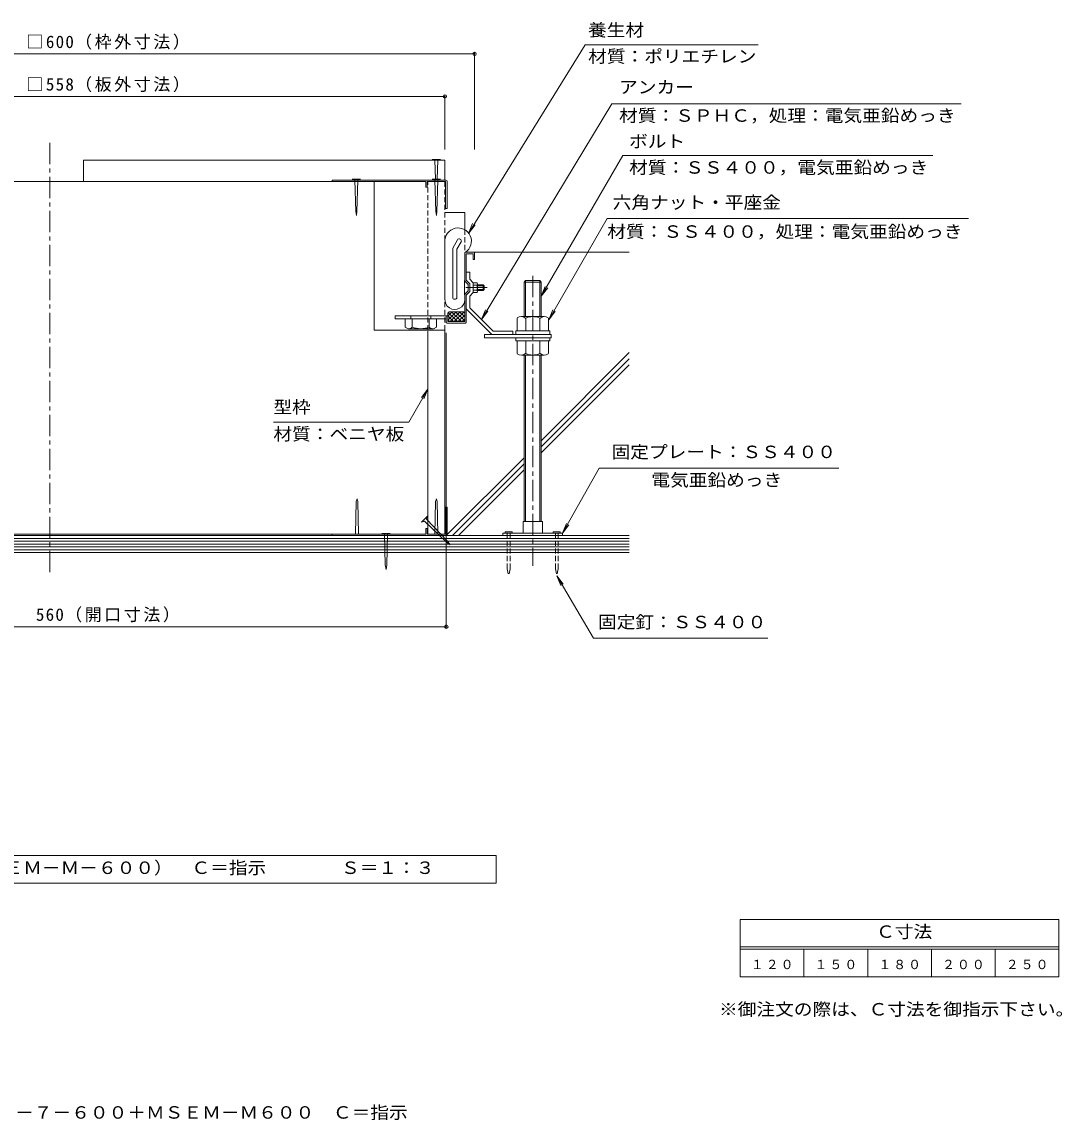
# Model space of a CAD drawing. Units: millimetres at full size; details may follow other scales. Extents: x -933 to 1138, y -790 to 804.
# Drawn here: x 404 to 1138, y -790 to -15 of the extents above; entities that cross this region are included whole.
import ezdxf
from ezdxf.enums import TextEntityAlignment as Align

# ---------------------------------------------------------------- set-up
doc = ezdxf.new("R2010")
doc.units = ezdxf.units.MM
doc.header["$LTSCALE"] = 3
doc.header["$PDMODE"] = 32
doc.header["$PDSIZE"] = 2.4
doc.linetypes.add('CHAIN1', pattern=[8, 5, -1, 1, -1])
doc.linetypes.add('DASHED1', pattern=[1.8, 1.2, -0.6])
for name, color, linetype, lineweight in [('0-1_躯体', 4, 'Continuous', 9), ('0-2_仕上', 3, 'Continuous', 9), ('0-3_建具', 4, 'Continuous', 9), ('0-4_その他', 7, 'Continuous', 9), ('0-5_寸法', 6, 'Continuous', 9), ('0-6_ハッチ', 6, 'Continuous', 9), ('0-8', 3, 'DASHED1', 9), ('0-9', 2, 'Continuous', 9), ('0-E', 7, 'Continuous', 9), ('F-4_F-4ﾚｲﾔ', 7, 'Continuous', 9)]:
    doc.layers.add(name, color=color, linetype=linetype, lineweight=lineweight)
doc.layers.add('F-5_F-5ﾚｲﾔ', color=2, linetype='Continuous')
doc.styles.add('ＭＳ ゴシック', font='')
doc.styles.get('ＭＳ ゴシック').set_extended_font_data('MS Gothic')

msp = doc.modelspace()

# ---------------------------------------------------------------- linework, layer by layer
at = {"layer": '0-1_躯体', "color": 2}
for p, q in [((703.364, -126.614), (623.164, -126.614)), ((623.164, -127.614), (623.164, -126.614)), ((689.163, -131.614), (689.163, -127.614)), ((690.163, -131.614), (689.163, -131.614)), ((690.163, -131.614), (690.163, -127.614)), ((704.164, -127.414), (704.164, -146.614)), ((703.164, -376.626), (703.164, -357.626)), ((704.164, -357.626), (703.164, -357.626)), ((704.164, -377.626), (704.164, -357.626)), ((623.164, -377.626), (623.164, -376.626)), ((689.163, -376.626), (623.164, -376.626)), ((689.163, -376.626), (689.163, -372.626)), ((703.164, -376.626), (690.163, -376.626))]:
    msp.add_line(p, q, dxfattribs=at)
at = {"layer": '0-1_躯体'}
for p, q in [((759.666, -197.614), (758.666, -198.614)), ((770.666, -198.614), (758.666, -198.614)), ((758.666, -198.614), (758.666, -223.014)), ((769.666, -197.614), (759.666, -197.614)), ((759.666, -197.614), (759.666, -223.014)), ((769.666, -197.614), (770.666, -198.614)), ((769.666, -197.614), (769.666, -223.014)), ((770.666, -198.614), (770.666, -223.014)), ((753.714, -224.051), (753.714, -233.014)), ((756.714, -223.014), (772.713, -223.014)), ((759.714, -224.251), (759.714, -233.014)), ((769.714, -224.251), (769.714, -233.014)), ((775.714, -224.051), (775.714, -233.014)), ((752.666, -233.014), (752.666, -235.614)), ((752.666, -233.014), (776.666, -233.014)), ((752.666, -235.614), (776.666, -235.614)), ((752.666, -237.914), (776.666, -237.914)), ((753.714, -249.177), (753.714, -240.214)), ((759.714, -248.977), (759.714, -240.214)), ((769.714, -248.977), (769.714, -240.214)), ((775.714, -249.177), (775.714, -240.214)), ((776.666, -233.014), (776.666, -235.614)), ((776.666, -237.914), (776.666, -240.214)), ((756.714, -250.214), (772.713, -250.214)), ((758.666, -250.214), (758.666, -367.626)), ((759.666, -250.214), (759.666, -367.626)), ((769.666, -250.214), (769.666, -367.626)), ((770.666, -250.214), (770.666, -367.626))]:
    msp.add_line(p, q, dxfattribs=at)
at = {"layer": '0-1_躯体', "linetype": 'CHAIN1'}
msp.add_line((764.666, -194.378), (764.666, -399.047), dxfattribs=at)
at = {"layer": '0-1_躯体', "color": 6}
for p, q in [((730.664, -237.914), (777.664, -237.914)), ((777.664, -237.914), (777.664, -235.614))]:
    msp.add_line(p, q, dxfattribs=at)
at = {"layer": '0-1_躯体', "color": 2}
for points in [[(704.164, -146.614), (703.164, -146.614), (703.164, -127.614)], [(690.163, -376.626), (690.163, -372.626), (689.163, -372.626)]]:
    msp.add_lwpolyline(points, dxfattribs=at)
at = {"layer": '0-1_躯体', "color": 6}
msp.add_lwpolyline([(730.664, -237.914), (730.664, -235.614), (777.664, -235.614)], dxfattribs=at)
at = {"layer": '0-1_躯体'}
msp.add_lwpolyline([(752.666, -237.914), (752.666, -240.214), (776.666, -240.214)], dxfattribs=at)
at = {"layer": '0-1_躯体', "color": 2}
msp.add_arc((703.364, -127.414), 0.8, 0, 90, dxfattribs=at)
at = {"layer": '0-1_躯体'}
for centre, radius, start, end in [((756.6, -227.545), 4.533, 46.13112, 128.71062), ((764.678, -233.98), 10.966, 62.83269, 117.16737), ((772.827, -227.545), 4.533, 51.28938, 133.86888), ((756.6, -245.683), 4.533, 231.28938, 313.86888), ((764.678, -239.248), 10.966, 242.83263, 297.16731), ((772.827, -245.683), 4.533, 226.13112, 308.71062)]:
    msp.add_arc(centre, radius, start, end, dxfattribs=at)
at = {"layer": '0-2_仕上', "color": 7}
for p, q in [((123.664, -37.614), (723.663, -37.614)), ((723.663, -105.114), (723.663, -36.714))]:
    msp.add_line(p, q, dxfattribs=at)
at = {"layer": '0-2_仕上', "linetype": 'CHAIN1'}
for p, q in [((423.664, -100.384), (423.664, -404.124)), ((732.472, -202.614), (714.395, -202.614))]:
    msp.add_line(p, q, dxfattribs=at)
at = {"layer": '0-2_仕上'}
for p, q in [((716.664, -178.114), (716.664, -197.781)), ((717.164, -177.614), (723.163, -177.614)), ((723.663, -178.114), (723.663, -182.614)), ((717.664, -178.614), (722.663, -178.614)), ((717.664, -197.367), (717.664, -178.614)), ((722.663, -178.614), (722.663, -182.614)), ((722.663, -182.614), (723.663, -182.614)), ((720.164, -191.614), (717.664, -191.614)), ((720.164, -196.614), (720.164, -191.614)), ((716.395, -207.475), (716.395, -197.753)), ((716.565, -197.682), (719.164, -200.281)), ((717.664, -197.367), (720.164, -199.867)), ((719.164, -200.281), (719.164, -204.947)), ((722.224, -198.675), (720.164, -196.614)), ((720.164, -199.867), (720.164, -205.362)), ((725.164, -199.114), (722.663, -199.114)), ((725.164, -200.916), (722.663, -200.916)), ((725.664, -205.213), (725.664, -200.015)), ((729.771, -200.614), (725.664, -200.614)), ((730.472, -201.314), (725.664, -201.314)), ((730.472, -201.314), (729.771, -200.614)), ((729.771, -200.614), (729.771, -204.614)), ((730.472, -201.314), (730.472, -203.914)), ((716.565, -207.546), (719.164, -204.947)), ((716.664, -207.447), (716.664, -226.614)), ((717.664, -207.861), (720.164, -205.362)), ((717.664, -207.861), (717.664, -227.114)), ((722.224, -206.553), (720.164, -208.614)), ((720.164, -216.844), (720.164, -208.614)), ((725.164, -204.312), (722.663, -204.312)), ((730.472, -203.914), (725.664, -203.914)), ((729.771, -204.614), (725.664, -204.614)), ((730.472, -203.914), (729.771, -204.614)), ((736.634, -233.314), (720.164, -216.844)), ((667.588, -222.614), (667.588, -224.614)), ((667.588, -222.614), (704.664, -222.614)), ((667.588, -224.614), (703.664, -224.614)), ((674.626, -224.614), (674.626, -230.46)), ((678.626, -224.614), (678.626, -222.614)), ((679.626, -224.614), (679.626, -230.46)), ((691.626, -224.614), (691.626, -230.46)), ((692.626, -224.614), (692.626, -222.614)), ((696.625, -224.614), (696.625, -230.46)), ((703.664, -227.114), (703.664, -222.614)), ((710.602, -219.614), (704.664, -225.552)), ((707.773, -219.614), (704.664, -222.724)), ((704.664, -221.114), (704.664, -226.614)), ((708.702, -226.614), (704.664, -222.575)), ((711.531, -226.614), (705.039, -220.122)), ((715.164, -219.614), (706.163, -219.614)), ((713.43, -219.614), (706.43, -226.614)), ((714.359, -226.614), (707.359, -219.614)), ((716.002, -219.871), (709.258, -226.614)), ((716.664, -226.09), (710.188, -219.614)), ((716.664, -222.038), (712.087, -226.614)), ((716.664, -223.262), (713.016, -219.614)), ((735.242, -235.175), (718.103, -218.036)), ((676.626, -231.614), (674.626, -230.46)), ((676.626, -231.614), (694.626, -231.614)), ((694.626, -231.614), (696.625, -230.46)), ((704.164, -227.614), (717.164, -227.614)), ((705.874, -226.614), (704.664, -225.404)), ((704.664, -226.614), (716.664, -226.614)), ((716.664, -224.866), (714.915, -226.614)), ((736.302, -235.614), (750.664, -235.614)), ((750.664, -233.314), (736.634, -233.314)), ((750.664, -233.314), (750.664, -235.614))]:
    msp.add_line(p, q, dxfattribs=at)
msp.add_lwpolyline([(725.164, -206.114), (722.663, -206.114), (722.663, -199.114)], dxfattribs=at)
for centre, radius, start, end in [((717.164, -178.114), 0.5, 90, 180), ((723.163, -178.114), 0.5, 0, 90), ((716.495, -197.753), 0.1, 45.04254, 180), ((719.164, -196.745), 1.5, 180, 225), ((721.164, -199.735), 1.5, 0, 45), ((724.602, -200.015), 1.062, 301.93629, 58.0667), ((722.529, -202.614), 3.134, 327.19112, 32.80862), ((716.495, -207.475), 0.1, 180, 314.95746), ((719.164, -208.483), 1.5, 135, 180), ((721.164, -205.493), 1.5, 315, 0), ((724.602, -205.213), 1.062, 301.9333, 58.06371), ((719.164, -216.975), 1.5, 180, 225), ((706.163, -221.114), 1.5, 90, 180), ((715.164, -221.114), 1.5, 0, 90), ((677.261, -228.614), 3, 270.00015, 322.04065), ((685.794, -214.575), 17.04, 248.7785, 269.43475), ((685.457, -214.575), 17.04, 270.56525, 291.2215), ((693.991, -228.614), 3, 217.95935, 269.99985), ((704.164, -227.114), 0.5, 180, 270), ((717.164, -227.114), 0.5, 270, 0), ((736.302, -234.114), 1.5, 225, 270)]:
    msp.add_arc(centre, radius, start, end, dxfattribs=at)
at = {"layer": '0-2_仕上', "color": 7}
msp.add_point((723.663, -37.614), dxfattribs=at)
at = {"layer": '0-3_建具'}
for p, q in [((447.562, -112.614), (447.562, -127.614)), ((702.664, -112.614), (447.562, -112.614)), ((695.663, -112.614), (693.709, -112.091)), ((695.663, -112.614), (696.041, -126.091)), ((697.664, -112.614), (697.286, -126.091)), ((702.664, -112.614), (702.664, -126.614)), ((639.163, -126.614), (637.209, -126.091)), ((641.163, -126.614), (640.54, -148.847)), ((695.663, -126.614), (693.709, -126.091)), ((640.54, -148.847), (640.163, -151.614)), ((639.663, -376.626), (640.126, -353.671)), ((640.126, -353.671), (640.663, -351.626)), ((688.195, -367.375), (686.159, -368.115)), ((688.195, -367.375), (703.547, -382.136)), ((689.6, -365.97), (704.362, -381.322)), ((664.072, -376.044), (658.16, -376.044)), ((660.123, -376.961), (658.16, -376.044)), ((660.123, -376.961), (660.54, -398.254)), ((662.11, -376.961), (661.692, -398.254)), ((662.11, -376.961), (664.072, -376.044)), ((703.547, -382.136), (706.339, -384.114)), ((704.362, -381.322), (706.339, -384.114)), ((660.54, -398.254), (661.116, -401.626)), ((661.692, -398.254), (661.116, -401.626))]:
    msp.add_line(p, q, dxfattribs=at)
for points in [[(697.664, -112.614), (699.618, -112.091), (693.709, -112.091)], [(641.163, -126.614), (643.118, -126.091), (637.209, -126.091)], [(639.163, -126.614), (639.786, -148.847), (640.163, -151.614)], [(697.664, -126.614), (699.618, -126.091), (693.709, -126.091)], [(695.663, -126.614), (696.287, -148.847), (696.664, -151.614)], [(697.664, -126.614), (697.04, -148.847), (696.664, -151.614)], [(641.663, -376.626), (641.201, -353.671), (640.663, -351.626)], [(695.663, -376.626), (696.126, -353.671), (696.664, -351.626)], [(697.664, -376.626), (697.201, -353.671), (696.664, -351.626)], [(689.6, -365.97), (690.34, -363.934), (686.159, -368.115)]]:
    msp.add_lwpolyline(points, dxfattribs=at)
at = {"layer": '0-4_その他'}
for p, q in [((144.664, -67.614), (702.664, -67.614)), ((702.664, -105.114), (702.664, -66.714)), ((703.664, -234.614), (703.664, -442.823)), ((143.664, -441.923), (703.664, -441.923))]:
    msp.add_line(p, q, dxfattribs=at)
at = {"layer": '0-4_その他', "color": 2}
msp.add_lwpolyline([(108.56, -622.883), (108.56, -603.384), (738.767, -603.384), (738.767, -622.883)], close=True, dxfattribs=at)
at = {"layer": '0-4_その他'}
for p in [(702.664, -67.614), (703.664, -441.923)]:
    msp.add_point(p, dxfattribs=at)
at = {"layer": '0-5_寸法'}
for p, q in [((158.164, -127.614), (423.664, -127.614)), ((689.163, -127.614), (423.664, -127.614)), ((652.663, -232.626), (652.663, -127.614)), ((703.164, -127.614), (690.163, -127.614)), ((716.664, -149.614), (702.664, -149.614)), ((716.664, -149.614), (716.664, -161.675)), ((702.664, -210.411), (702.664, -170.301)), ((708.164, -174.648), (711.497, -168.874)), ((711.164, -175.452), (714.095, -170.374)), ((708.164, -174.648), (708.164, -209.349)), ((711.164, -175.452), (711.164, -209.349)), ((702.664, -232.626), (652.663, -232.626)), ((690.663, -376.626), (690.663, -233.224)), ((702.664, -376.626), (702.664, -232.626)), ((14.516, -377.626), (423.664, -377.626)), ((14.516, -379.626), (423.664, -379.626)), ((224.163, -376.626), (423.664, -376.626)), ((623.164, -376.626), (423.664, -376.626)), ((832.811, -377.626), (423.664, -377.626)), ((832.811, -379.626), (423.664, -379.626)), ((14.516, -381.626), (423.664, -381.626)), ((14.516, -383.626), (423.664, -383.626)), ((14.516, -385.626), (423.664, -385.626)), ((832.811, -381.626), (423.664, -381.626)), ((832.811, -383.626), (423.664, -383.626)), ((832.811, -385.626), (423.664, -385.626)), ((14.516, -387.626), (423.664, -387.626)), ((14.516, -389.626), (423.664, -389.626)), ((832.811, -387.626), (423.664, -387.626)), ((832.811, -389.626), (423.664, -389.626))]:
    msp.add_line(p, q, dxfattribs=at)
at = {"layer": '0-5_寸法', "linetype": 'DASHED1'}
for p, q in [((690.663, -232.626), (690.663, -127.614)), ((702.664, -169.296), (702.664, -127.614)), ((716.664, -161.675), (716.664, -178.614)), ((702.664, -232.626), (702.664, -211.665))]:
    msp.add_line(p, q, dxfattribs=at)
at = {"layer": '0-5_寸法'}
for centre, radius, start, end in [((712.011, -169.798), 9.361, 303.39384, 183.07466), ((712.796, -169.624), 1.5, 330.00002, 150.00002), ((709.65, -211.038), 7.014, 174.87282, 0.83505), ((709.664, -209.349), 1.5, 180, 0)]:
    msp.add_arc(centre, radius, start, end, dxfattribs=at)
at = {"layer": '0-6_ハッチ'}
for p, q in [((723.163, -177.614), (832.811, -177.614)), ((770.666, -310.642), (832.811, -248.497)), ((770.666, -314.884), (832.811, -252.739)), ((770.666, -319.127), (832.811, -256.982)), ((703.681, -377.626), (758.666, -322.642)), ((707.924, -377.626), (758.666, -326.884)), ((712.167, -377.626), (758.666, -331.127))]:
    msp.add_line(p, q, dxfattribs=at)
at = {"layer": '0-8', "linetype": 'Continuous'}
for p, q in [((745.166, -375.027), (745.166, -376.027)), ((750.166, -375.027), (745.166, -375.027)), ((750.166, -375.027), (750.166, -376.027)), ((779.166, -375.027), (784.166, -375.027)), ((779.166, -375.027), (779.166, -376.027)), ((784.166, -375.027), (784.166, -376.027))]:
    msp.add_line(p, q, dxfattribs=at)
at = {"layer": '0-8'}
for p, q in [((746.666, -401.027), (746.666, -376.027)), ((748.666, -401.027), (748.666, -376.027)), ((780.666, -401.027), (780.666, -376.027)), ((782.666, -401.027), (782.666, -376.027)), ((746.666, -401.027), (747.666, -406.027)), ((748.666, -401.027), (747.666, -406.027)), ((780.666, -401.027), (781.666, -406.027)), ((782.666, -401.027), (781.666, -406.027))]:
    msp.add_line(p, q, dxfattribs=at)
at = {"layer": '0-9'}
for p, q in [((757.866, -375.526), (757.866, -367.626)), ((771.466, -367.626), (757.866, -367.626)), ((771.466, -375.526), (771.466, -367.626)), ((743.666, -376.027), (743.666, -377.626)), ((743.666, -376.027), (785.666, -376.027)), ((785.666, -376.027), (785.666, -377.626))]:
    msp.add_line(p, q, dxfattribs=at)
for centre, start, end in [((757.366, -375.526), 270, 0), ((771.966, -375.526), 180, 270)]:
    msp.add_arc(centre, 0.5, start, end, dxfattribs=at)
at = {"layer": '0-E'}
for p, q in [((719.364, -164.327), (801.82, -31.314)), ((801.82, -31.314), (923.77, -31.314)), ((728.399, -225.079), (820.643, -72.85)), ((820.643, -72.85), (1067.148, -72.85)), ((770.666, -208.614), (828.316, -109.293)), ((828.316, -109.293), (1047.217, -109.293)), ((775.974, -225.251), (817.307, -153.764)), ((817.307, -153.764), (1072.307, -153.764)), ((719.364, -164.327), (722.234, -157.398)), ((719.364, -164.327), (723.93, -158.377)), ((770.666, -208.614), (773.536, -201.685)), ((770.666, -208.614), (775.232, -202.664)), ((728.399, -225.079), (731.269, -218.15)), ((728.399, -225.079), (732.965, -219.129)), ((775.974, -225.251), (778.844, -218.322)), ((775.974, -225.251), (780.54, -219.301)), ((690.663, -274.154), (686.098, -280.104)), ((690.663, -274.154), (687.793, -281.083)), ((785.666, -376.027), (811.647, -330.026)), ((811.647, -330.026), (980.839, -330.026)), ((785.666, -376.027), (788.536, -369.097)), ((785.666, -376.027), (790.232, -370.076)), ((781.666, -406.027), (786.232, -411.977)), ((781.666, -406.027), (784.536, -412.956)), ((781.666, -406.027), (807.647, -450.026)), ((807.647, -450.026), (930.754, -450.026))]:
    msp.add_line(p, q, dxfattribs=at)
msp.add_lwpolyline([(690.663, -274.154), (677.177, -297.512), (581.585, -297.512)], dxfattribs=at)
at = {"layer": 'F-4_F-4ﾚｲﾔ'}
for p, q in [((911.201, -648.527), (1136.201, -648.527)), ((911.201, -689.027), (911.201, -648.527)), ((1136.201, -689.027), (1136.201, -648.527)), ((911.201, -668.027), (1136.201, -668.027)), ((911.201, -669.527), (1136.201, -669.527)), ((956.201, -689.027), (956.201, -669.527)), ((1001.201, -689.027), (1001.201, -669.527)), ((1046.201, -689.027), (1046.201, -669.527)), ((1091.201, -689.027), (1091.201, -669.527)), ((911.201, -689.027), (1136.201, -689.027))]:
    msp.add_line(p, q, dxfattribs=at)

# ---------------------------------------------------------------- texts
at = {"layer": '0-2_仕上', "color": 2, "insert": (407.164, -34.614), "char_height": 8.798, "attachment_point": 7, "style": 'ＭＳ ゴシック'}
msp.add_mtext('\\T1.15;□600（枠外寸法）', dxfattribs=at)
at = {"layer": '0-4_その他', "color": 2, "style": 'ＭＳ ゴシック', "width": 1.1}
msp.add_text('打込型フロアーハッチ\u3000ＲＳＶ－７（ＭＳＥＭ－Ｍ－６００）\u3000Ｃ＝指示\u3000\u3000\u3000\u3000Ｓ＝１：３', height=8.798, dxfattribs=at).set_placement((140.914, -619.134), align=Align.BOTTOM_LEFT)
at = {"layer": '0-4_その他', "color": 2, "char_height": 8.798, "attachment_point": 7, "style": 'ＭＳ ゴシック'}
for s, insert in [('\\T1.15;□558（板外寸法）', (407.164, -64.614)), ('\\T1.15;560（開口寸法）', (413.914, -438.923))]:
    msp.add_mtext(s, dxfattribs=dict(at, insert=insert))
at = {"layer": '0-E', "color": 2, "style": 'ＭＳ ゴシック', "width": 1.1}
for s, p in [('養生材', (803.698, -27.795)), ('材質：ポリエチレン', (803.77, -46.337)), ('アンカー', (825.648, -68.063)), ('材質：ＳＰＨＣ，処理：電気亜鉛めっき', (825.648, -88.155)), ('ボルト', (832.717, -106.367)), ('材質：ＳＳ４００，電気亜鉛めっき', (832.717, -124.785)), ('六角ナット・平座金', (821.118, -149.455)), ('材質：ＳＳ４００，処理：電気亜鉛めっき', (817.307, -170.048)), ('型枠', (581.585, -293.978)), ('材質：ベニヤ板', (581.585, -312.936)), ('固定プレート：ＳＳ４００', (820.339, -325.579)), ('電気亜鉛めっき', (848.443, -345.437)), ('固定釘：ＳＳ４００', (810.754, -445.689))]:
    msp.add_text(s, height=8.798, dxfattribs=at).set_placement(p, align=Align.BOTTOM_LEFT)
at = {"layer": 'F-4_F-4ﾚｲﾔ', "color": 2, "style": 'ＭＳ ゴシック', "width": 1.1}
for s, p in [('Ｃ寸法', (1007.104, -664.227)), ('※御注文の際は、Ｃ寸法を御指示下さい。', (896.201, -719.027))]:
    msp.add_text(s, height=8.798, dxfattribs=at).set_placement(p, align=Align.BOTTOM_LEFT)
at = {"layer": 'F-4_F-4ﾚｲﾔ', "char_height": 6.598, "attachment_point": 7, "style": 'ＭＳ ゴシック'}
for s, insert in [('\\T1.17;１２０', (918.701, -683.777)), ('\\T1.17;１５０', (963.701, -683.777)), ('\\T1.17;１８０', (1008.701, -683.777)), ('\\T1.17;２００', (1053.701, -683.777)), ('\\T1.17;２５０', (1098.701, -683.777))]:
    msp.add_mtext(s, dxfattribs=dict(at, insert=insert))
at = {"layer": 'F-5_F-5ﾚｲﾔ', "style": 'ＭＳ ゴシック', "width": 1.1}
msp.add_text('打込型フロアーハッチ\u3000ＲＳＶ－７－６００＋ＭＳＥＭ－Ｍ６００\u3000Ｃ＝指示', height=8.798, dxfattribs=at).set_placement((214.414, -791.87), align=Align.BOTTOM_LEFT)

doc.saveas('drawing.dxf')
